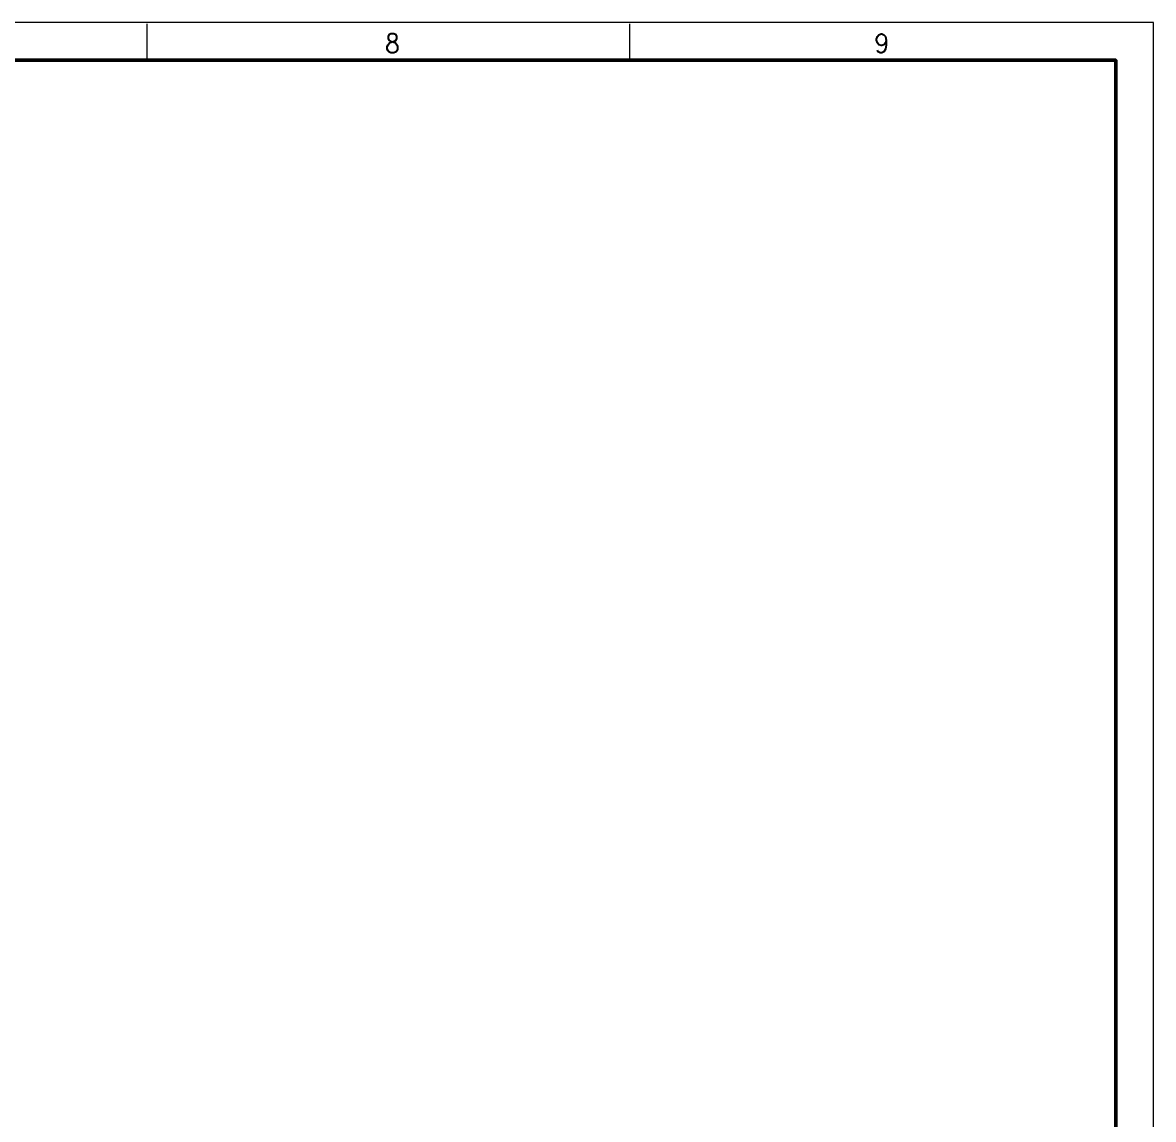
# Paper-space layout 'A1.0' of a CAD drawing. Header units: millimetres. Extents: x -1006 to 182, y 900 to 1494.
# Drawn here: x -118.3 to 181.7, y 1202.6 to 1493.7 of the extents above; entities that cross this region are included whole.
import ezdxf

# ---------------------------------------------------------------- set-up
doc = ezdxf.new("R2010")
doc.units = ezdxf.units.MM
doc.header["$LTSCALE"] = 0.5
doc.layers.add('Border', color=7, linetype='Continuous', lineweight=0)
doc.styles.add('Style-STANDARD', font='STANDARD.shx')

# ---------------------------------------------------------------- blocks, each defined once
blk = doc.blocks.new('A1.0_v03_CZ')
at = {"layer": 'Border', "color": 7, "linetype": 'Continuous', "lineweight": 0}
for p, q in [((-266.9, 584), (-266.9, 593.7)), ((-138.9, 584), (-138.9, 593.7))]:
    blk.add_line(p, q, dxfattribs=at)
at = {"layer": 'Border', "color": 7, "linetype": 'Continuous', "lineweight": 0, "flags": 128}
blk.add_lwpolyline([(-1188, 0), (0, 0), (0, 594), (-1188, 594)], close=True, dxfattribs=at)
at = {"layer": 'Border', "color": 7, "linetype": 'Continuous', "lineweight": 50}
blk.add_lwpolyline([(-210, 10), (-1158, 10), (-1158, 584), (-10, 584), (-10, 297)], dxfattribs=at)
at = {"layer": 'Border', "color": 7, "linetype": 'Continuous', "lineweight": 30, "style": 'Style-STANDARD'}
for s, p in [('8', (-203.8, 586)), ('9', (-74, 586))]:
    blk.add_text(s, height=5, dxfattribs=at).set_placement(p)

psp = doc.layouts.new('A1.0')

# ---------------------------------------------------------------- block references
psp.add_blockref('A1.0_v03_CZ', (181.68, 899.7))

doc.saveas('drawing.dxf')
